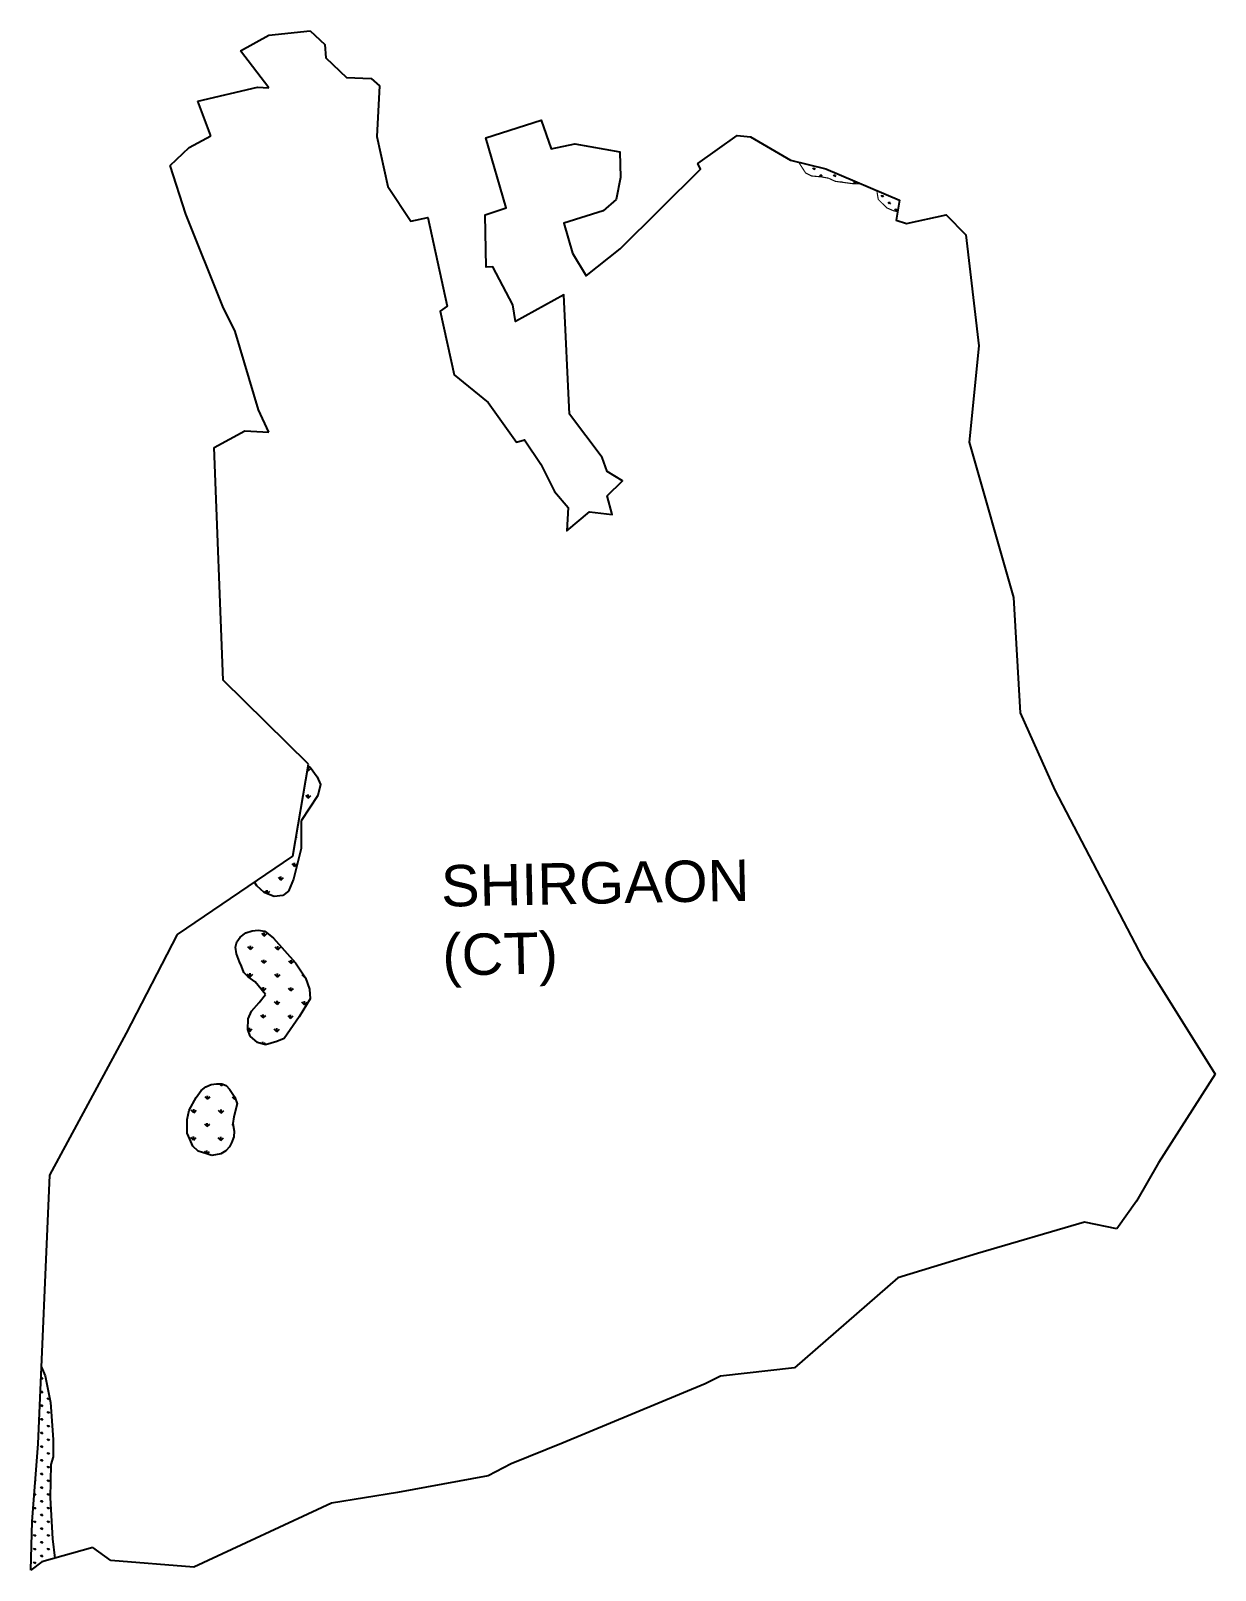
# Model space of a CAD drawing. Header units: metres. Extents: x 259555 to 262666, y 2177299 to 2181346.
import ezdxf

# ---------------------------------------------------------------- set-up
doc = ezdxf.new("R2010")
doc.units = ezdxf.units.M
for name, color, linetype in [('MANGROOVES', 112, 'Continuous'), ('village', 3, 'Continuous'), ('VILLAGE NAME', 250, 'Continuous')]:
    doc.layers.add(name, color=color, linetype=linetype)
doc.styles.get("Standard").update_dxf_attribs({"font": 'simplex.shx'})

msp = doc.modelspace()

# ---------------------------------------------------------------- hatches: boundary and pattern name
at = {"layer": 'MANGROOVES'}
h = msp.add_hatch(dxfattribs=at)
h.set_pattern_fill('GRASS', color=256)
h.paths.add_polyline_path([(261643.2, 2180982.7), (261573.8, 2180999.7), (261574, 2180997), (261590.5, 2180971.8), (261605.7, 2180964.1), (261632.1, 2180961.5), (261650.1, 2180958.3), (261668.5, 2180949.9), (261714.7, 2180943.7), (261735.4, 2180943.4)])
h.paths.add_polyline_path([(261836.7, 2180900.2), (261777.8, 2180925.3), (261778.2, 2180920.8), (261781.2, 2180902.3), (261803.7, 2180880.1), (261821.1, 2180872.6), (261831.9, 2180870.1)])

# ---------------------------------------------------------------- linework, layer by layer
at = {"color": 3, "flags": 128}
msp.add_lwpolyline([(260180.3, 2181333.8), (260289, 2181345.6)], dxfattribs=at)
at = {"layer": 'MANGROOVES', "linetype": 'Continuous'}
for p, q in [((260283.7, 2179400.4), (260281.4, 2179402.8)), ((260283.7, 2179400.4), (260283.7, 2179409.9)), ((260283.7, 2179400.4), (260290.5, 2179407.1)), ((260283.7, 2179328.6), (260277, 2179335.3)), ((260283.7, 2179328.6), (260283.7, 2179338.1)), ((260283.7, 2179328.6), (260290.5, 2179335.3)), ((260251.4, 2179224.3), (260254.6, 2179227.5)), ((260247.8, 2179149), (260247.8, 2179158.5)), ((260211.9, 2179113), (260205.2, 2179119.8)), ((260211.9, 2179113), (260211.9, 2179122.6)), ((260211.9, 2179113), (260218.6, 2179119.8)), ((260247.8, 2179149), (260241.1, 2179155.7)), ((260247.8, 2179149), (260254.6, 2179155.7)), ((260175.9, 2179077.2), (260169.2, 2179083.8)), ((260176, 2179077.2), (260176, 2179086.6)), ((260176, 2179077.1), (260182.7, 2179083.8)), ((260168, 2178966.4), (260161.4, 2178973.2)), ((260168, 2178966.4), (260168.1, 2178975.9)), ((260168, 2178966.4), (260174.8, 2178973.1)), ((260131.6, 2178930.9), (260125, 2178937.8)), ((260131.6, 2178930.9), (260131.8, 2178940.5)), ((260131.6, 2178930.9), (260138.5, 2178937.6)), ((260203.5, 2178930.1), (260196.8, 2178936.9)), ((260203.5, 2178930.1), (260203.6, 2178939.6)), ((260203.5, 2178930.1), (260210.3, 2178936.7)), ((260101.7, 2178901.7), (260102.1, 2178902.1)), ((260167.1, 2178894.6), (260160.5, 2178901.4)), ((260167.1, 2178894.6), (260167.2, 2178904.1)), ((260167.1, 2178894.6), (260173.9, 2178901.2)), ((260239, 2178893.7), (260232.3, 2178900.5)), ((260239, 2178893.7), (260239.1, 2178903.2)), ((260239, 2178893.7), (260245.8, 2178900.4)), ((260130.8, 2178859.1), (260124.1, 2178865.9)), ((260130.8, 2178859.1), (260130.9, 2178868.6)), ((260130.8, 2178859.1), (260137.6, 2178865.8)), ((260202.6, 2178858.2), (260196, 2178865)), ((260202.6, 2178858.2), (260202.7, 2178867.7)), ((260202.6, 2178858.2), (260209.4, 2178864.9)), ((260274.4, 2178857.3), (260267.8, 2178864.2)), ((260274.4, 2178857.3), (260274.5, 2178859.4)), ((260274.4, 2178857.3), (260275.3, 2178858.2)), ((260166.2, 2178822.7), (260159.6, 2178829.6)), ((260166.2, 2178822.7), (260166.4, 2178832.3)), ((260166.2, 2178822.7), (260173.1, 2178829.4)), ((260201.7, 2178786.4), (260195.1, 2178793.2)), ((260201.7, 2178786.4), (260201.8, 2178795.9)), ((260201.7, 2178786.4), (260208.5, 2178793)), ((260238.1, 2178821.9), (260231.4, 2178828.7)), ((260238.1, 2178821.9), (260238.2, 2178831.4)), ((260238.1, 2178821.9), (260244.9, 2178828.5)), ((260273.6, 2178785.5), (260273.7, 2178795)), ((260165.4, 2178750.9), (260158.7, 2178757.7)), ((260165.4, 2178750.9), (260165.5, 2178760.4)), ((260165.4, 2178750.9), (260172.2, 2178757.6)), ((260237.2, 2178750), (260230.6, 2178756.8)), ((260237.2, 2178750), (260237.3, 2178759.5)), ((260237.2, 2178750), (260244, 2178756.7)), ((260273.6, 2178785.5), (260266.9, 2178792.3)), ((260273.6, 2178785.5), (260280.4, 2178792.2)), ((260129, 2178715.4), (260125.1, 2178719.4)), ((260129, 2178715.4), (260129.1, 2178725)), ((260129, 2178715.4), (260135.8, 2178722.1)), ((260200.8, 2178714.5), (260194.2, 2178721.4)), ((260200.8, 2178714.5), (260201, 2178724.1)), ((260200.8, 2178714.5), (260207.7, 2178721.2)), ((260160, 2178683.7), (260157.8, 2178685.9)), ((260164.5, 2178682.5), (260164.6, 2178688.6)), ((260167.3, 2178681.8), (260171.3, 2178685.7)), ((260055.4, 2178572.6), (260050.1, 2178578)), ((260055.4, 2178572.6), (260055.5, 2178578)), ((260055.4, 2178572.6), (260059.7, 2178576.8)), ((259982.7, 2178501.7), (259982.8, 2178511.2)), ((260019.1, 2178537.2), (260012.4, 2178544)), ((260019.1, 2178537.2), (260019.2, 2178546.7)), ((260019.1, 2178537.2), (260025.9, 2178543.8)), ((260054.5, 2178500.8), (260054.7, 2178510.3)), ((260090.9, 2178536.3), (260084.2, 2178543.1)), ((260090.9, 2178536.3), (260091, 2178543.1)), ((260090.9, 2178536.3), (260092.7, 2178538)), ((259982.7, 2178501.7), (259976, 2178508.5)), ((259982.7, 2178501.7), (259989.5, 2178508.3)), ((260018.2, 2178465.3), (260011.5, 2178472.1)), ((260018.2, 2178465.3), (260018.3, 2178474.8)), ((260018.2, 2178465.3), (260025, 2178472)), ((260054.5, 2178500.8), (260047.9, 2178507.6)), ((260054.5, 2178500.8), (260061.4, 2178507.4)), ((260086.2, 2178468.3), (260083.4, 2178471.3)), ((259981.8, 2178429.8), (259975.2, 2178436.7)), ((259981.8, 2178429.8), (259981.9, 2178439.4)), ((259981.8, 2178429.8), (259988.6, 2178436.5)), ((260053.7, 2178429), (260047, 2178435.8)), ((260053.7, 2178429), (260053.8, 2178438.5)), ((260053.7, 2178429), (260060.5, 2178435.6)), ((260016.3, 2178394.5), (260010.6, 2178400.3)), ((260017.3, 2178394.2), (260017.4, 2178403)), ((260017.8, 2178394), (260024.1, 2178400.1)), ((259583.3, 2177801.9), (259581.4, 2177803.8)), ((259583.3, 2177801.9), (259583.3, 2177806.7)), ((259583.3, 2177801.9), (259586.7, 2177805.3)), ((259583.3, 2177766), (259579.9, 2177769.4)), ((259583.3, 2177766), (259583.3, 2177770.8)), ((259583.3, 2177766), (259586.7, 2177769.4)), ((259601.2, 2177748), (259597.9, 2177751.4)), ((259601.2, 2177748), (259601.2, 2177752.8)), ((259601.2, 2177748), (259604.2, 2177751)), ((259583.3, 2177730.1), (259579.9, 2177733.4)), ((259583.3, 2177730.1), (259583.3, 2177734.8)), ((259583.3, 2177730.1), (259586.7, 2177733.4)), ((259601.2, 2177712.1), (259597.9, 2177715.5)), ((259601.2, 2177712.1), (259601.2, 2177716.9)), ((259601.2, 2177712.1), (259604.6, 2177715.5)), ((259583.3, 2177694.1), (259579.9, 2177697.5)), ((259583.3, 2177658.2), (259579.9, 2177661.6)), ((259583.3, 2177694.1), (259583.3, 2177698.9)), ((259583.3, 2177694.1), (259586.7, 2177697.5)), ((259583.3, 2177658.2), (259583.3, 2177663)), ((259583.3, 2177658.2), (259586.7, 2177661.6)), ((259601.2, 2177676.2), (259597.9, 2177679.6)), ((259601.2, 2177676.2), (259601.2, 2177681)), ((259601.2, 2177676.2), (259604.6, 2177679.6)), ((259583.3, 2177622.3), (259579.9, 2177625.7)), ((259583.3, 2177622.3), (259583.3, 2177627.1)), ((259583.3, 2177622.3), (259586.7, 2177625.7)), ((259601.2, 2177640.3), (259597.9, 2177643.6)), ((259601.2, 2177640.3), (259601.2, 2177645)), ((259601.2, 2177640.3), (259604.6, 2177643.6)), ((259583.3, 2177586.4), (259579.9, 2177589.8)), ((259583.3, 2177586.4), (259583.3, 2177591.1)), ((259583.3, 2177586.4), (259586.7, 2177589.8)), ((259601.2, 2177604.3), (259597.9, 2177607.7)), ((259601.2, 2177604.3), (259601.2, 2177609.1)), ((259601.2, 2177604.3), (259604.6, 2177607.7)), ((259583.3, 2177550.5), (259579.9, 2177553.8)), ((259583.3, 2177550.5), (259583.3, 2177555.2)), ((259583.3, 2177550.5), (259586.7, 2177553.8)), ((259601.2, 2177568.4), (259597.9, 2177571.8)), ((259601.2, 2177568.4), (259601.2, 2177573.2)), ((259601.2, 2177568.4), (259604.6, 2177571.8)), ((259565.3, 2177496.6), (259563.4, 2177498.5)), ((259565.3, 2177496.6), (259565.3, 2177501.3)), ((259565.3, 2177496.6), (259568.7, 2177500)), ((259566.1, 2177533.3), (259568.7, 2177535.9)), ((259583.3, 2177514.5), (259579.9, 2177517.9)), ((259583.3, 2177514.5), (259583.3, 2177519.3)), ((259583.3, 2177514.5), (259586.7, 2177517.9)), ((259601.2, 2177532.5), (259597.9, 2177535.9)), ((259601.2, 2177496.6), (259597.9, 2177500)), ((259601.2, 2177532.5), (259601.2, 2177537.3)), ((259601.2, 2177532.5), (259604.6, 2177535.9)), ((259601.2, 2177496.6), (259601.2, 2177501.3)), ((259601.2, 2177496.6), (259604.6, 2177500)), ((259565.3, 2177460.7), (259562, 2177464)), ((259565.3, 2177460.7), (259565.3, 2177465.4)), ((259565.3, 2177460.7), (259568.7, 2177464)), ((259583.3, 2177478.6), (259579.9, 2177482)), ((259583.3, 2177478.6), (259583.3, 2177483.4)), ((259583.3, 2177478.6), (259586.7, 2177482)), ((259601.2, 2177460.7), (259597.9, 2177464)), ((259601.2, 2177460.7), (259601.2, 2177465.4)), ((259601.2, 2177460.7), (259604.6, 2177464)), ((259565.3, 2177424.7), (259562, 2177428.1)), ((259565.3, 2177424.7), (259565.3, 2177429.5)), ((259565.3, 2177424.7), (259568.7, 2177428.1)), ((259583.3, 2177442.7), (259579.9, 2177446.1)), ((259583.3, 2177442.7), (259583.3, 2177447.5)), ((259583.3, 2177442.7), (259586.7, 2177446.1)), ((259601.2, 2177424.7), (259597.9, 2177428.1)), ((259601.2, 2177424.7), (259601.2, 2177429.5)), ((259601.2, 2177424.7), (259604.6, 2177428.1)), ((259565.3, 2177388.8), (259562, 2177392.2)), ((259565.3, 2177388.8), (259565.3, 2177393.6)), ((259565.3, 2177388.8), (259568.7, 2177392.2)), ((259583.3, 2177406.8), (259579.9, 2177410.1)), ((259583.3, 2177406.8), (259583.3, 2177411.5)), ((259583.3, 2177406.8), (259586.7, 2177410.1)), ((259601.2, 2177388.8), (259597.9, 2177392.2)), ((259601.2, 2177388.8), (259601.2, 2177393.6)), ((259601.2, 2177388.8), (259604.6, 2177392.2)), ((259565.3, 2177352.9), (259562, 2177356.3)), ((259565.3, 2177352.9), (259565.3, 2177357.7)), ((259565.3, 2177352.9), (259568.7, 2177356.3)), ((259583.3, 2177370.9), (259579.9, 2177374.2)), ((259583.3, 2177334.9), (259579.9, 2177338.3)), ((259583.3, 2177370.9), (259583.3, 2177375.6)), ((259583.3, 2177370.9), (259586.7, 2177374.2)), ((259583.3, 2177334.9), (259583.3, 2177339.7)), ((259583.3, 2177334.9), (259586.7, 2177338.3)), ((259601.2, 2177352.9), (259597.9, 2177356.3)), ((259601.2, 2177352.9), (259601.2, 2177357.7)), ((259601.2, 2177352.9), (259604.6, 2177356.3)), ((259617.1, 2177337), (259615.8, 2177338.3)), ((259565.3, 2177317), (259562, 2177320.3)), ((259565.3, 2177317), (259565.3, 2177321.7)), ((259565.3, 2177317), (259568.7, 2177320.3))]:
    msp.add_line(p, q, dxfattribs=at)
at = {"layer": 'MANGROOVES'}
for p, q in [((260283.1, 2179412.7), (260288.7, 2179409.9)), ((260288.7, 2179409.9), (260306.9, 2179385)), ((260306.9, 2179385), (260315.7, 2179364.2)), ((260315.7, 2179364.2), (260308.5, 2179335.3)), ((260308.5, 2179335.3), (260265.2, 2179268.9)), ((260265.2, 2179268.9), (260264.7, 2179196.8)), ((260264.7, 2179196.8), (260244.8, 2179115.6)), ((260148.5, 2179097.9), (260142.5, 2179107.6)), ((260167.5, 2179080.6), (260148.5, 2179097.9)), ((260183, 2179074.3), (260167.5, 2179080.6)), ((260232.1, 2179084.2), (260216.7, 2179072.8)), ((260244.8, 2179115.6), (260232.1, 2179084.2)), ((260194.1, 2179070.3), (260183, 2179074.3)), ((260216.7, 2179072.8), (260194.1, 2179070.3)), ((260096.3, 2178950.9), (260104.5, 2178963.7)), ((260104.5, 2178963.7), (260119.8, 2178974.6)), ((260119.8, 2178974.6), (260136.5, 2178980.2)), ((260136.5, 2178980.2), (260152, 2178981.5)), ((260152, 2178981.5), (260169.2, 2178979.4)), ((260169.2, 2178979.4), (260192.6, 2178960.8)), ((260192.6, 2178960.8), (260250.5, 2178895.6)), ((260092.1, 2178936.9), (260096.3, 2178950.9)), ((260094.8, 2178919.9), (260092.1, 2178936.9)), ((260103, 2178898.1), (260094.8, 2178919.9)), ((260108.4, 2178887), (260103, 2178898.1)), ((260114.5, 2178870.7), (260108.4, 2178887)), ((260250.5, 2178895.6), (260276.2, 2178856.8)), ((260126.1, 2178858.8), (260114.5, 2178870.7)), ((260144.4, 2178845.6), (260126.1, 2178858.8)), ((260170.9, 2178812.7), (260144.4, 2178845.6)), ((260276.2, 2178856.8), (260286.9, 2178826.8)), ((260154.4, 2178791.9), (260170.9, 2178812.7)), ((260288.2, 2178800.9), (260259.5, 2178753.8)), ((260286.9, 2178826.8), (260288.2, 2178800.9)), ((260125.9, 2178748.7), (260134.6, 2178769.2)), ((260134.6, 2178769.2), (260154.4, 2178791.9)), ((260259.5, 2178753.8), (260220, 2178697)), ((260124.8, 2178720.3), (260125.9, 2178748.7)), ((260130.9, 2178702.9), (260124.8, 2178720.3)), ((260150.6, 2178686.1), (260130.9, 2178702.9)), ((260171.5, 2178680.7), (260150.6, 2178686.1)), ((260201.3, 2178689.4), (260171.5, 2178680.7)), ((260220, 2178697), (260201.3, 2178689.4)), ((259989.5, 2178542.1), (260002.3, 2178560.1)), ((260002.3, 2178560.1), (260014.3, 2178570.3)), ((260014.3, 2178570.3), (260028.1, 2178576.5)), ((260028.1, 2178576.5), (260042.5, 2178578.1)), ((260042.5, 2178578.1), (260056.6, 2178578)), ((260056.6, 2178578), (260068, 2178573.7)), ((260068, 2178573.7), (260076.8, 2178564)), ((260076.8, 2178564), (260091, 2178543.1)), ((259970.5, 2178508.9), (259989.5, 2178542.1)), ((260096.7, 2178525.6), (260088.1, 2178491.5)), ((260091, 2178543.1), (260096.7, 2178525.6)), ((259965.5, 2178465.2), (259965.8, 2178484.5)), ((259965.8, 2178484.5), (259970.5, 2178508.9)), ((260088.1, 2178491.5), (260085.3, 2178473.4)), ((260085.3, 2178473.4), (260088.8, 2178453.4)), ((259965.4, 2178448.6), (259965.5, 2178465.2)), ((259972.2, 2178432.6), (259965.4, 2178448.6)), ((259980.1, 2178414), (259972.2, 2178432.6)), ((260087.9, 2178438.6), (260082.1, 2178423.1)), ((260088.8, 2178453.4), (260087.9, 2178438.6)), ((259994.8, 2178401.2), (259980.1, 2178414)), ((260017.3, 2178394.2), (259994.8, 2178401.2)), ((260030.2, 2178389.7), (260017.3, 2178394.2)), ((260054, 2178393.5), (260030.2, 2178389.7)), ((260066.7, 2178401.4), (260054, 2178393.5)), ((260076.4, 2178412.1), (260066.7, 2178401.4)), ((260082.1, 2178423.1), (260076.4, 2178412.1)), ((259582.2, 2177835.3), (259592.6, 2177810.1)), ((259592.6, 2177810.1), (259606.4, 2177739.9)), ((259606.4, 2177739.9), (259613.1, 2177642.9)), ((259613.1, 2177642.9), (259613.8, 2177597.1)), ((259613.8, 2177597.1), (259607.4, 2177577.1)), ((259607.4, 2177577.1), (259605.2, 2177490)), ((259605.2, 2177490), (259611.8, 2177381.9)), ((259611.8, 2177381.9), (259617.8, 2177331.1))]:
    msp.add_line(p, q, dxfattribs=at)
at = {"layer": 'MANGROOVES', "const_width": 2.97, "flags": 128}
for points in [[(261573.8, 2180999.7), (261574, 2180997), (261590.5, 2180971.8), (261605.7, 2180964.1), (261632.1, 2180961.5), (261650.1, 2180958.3), (261668.5, 2180949.9), (261714.7, 2180943.7), (261735.4, 2180943.4)], [(261777.8, 2180925.3), (261778.2, 2180920.8), (261781.2, 2180902.3), (261803.7, 2180880.1), (261821.1, 2180872.6), (261831.9, 2180870.1)]]:
    msp.add_lwpolyline(points, dxfattribs=at)
at = {"layer": 'village', "color": 3}
for p, q in [((260105.2, 2181293.3), (260180.3, 2181333.8)), ((260180.2, 2181195.6), (260105.2, 2181293.3)), ((259993.8, 2181160.3), (260150.5, 2181197.8)), ((260150.5, 2181197.8), (260180.2, 2181195.6)), ((260027.4, 2181069.4), (259993.8, 2181160.3)), ((259970.5, 2181038.5), (260027.4, 2181069.4)), ((259920.5, 2180991.2), (259970.5, 2181038.5)), ((259961.6, 2180863.6), (259920.5, 2180991.2)), ((260059.5, 2180621.3), (259961.6, 2180863.6)), ((260091.2, 2180554.9), (260059.5, 2180621.3)), ((260153.1, 2180349), (260091.2, 2180554.9)), ((260179.8, 2180290.9), (260153.1, 2180349)), ((260036.4, 2180250.4), (260116.6, 2180294.5)), ((260116.6, 2180294.5), (260179.8, 2180290.9)), ((260059.9, 2179638.6), (260036.4, 2180250.4)), ((260283.9, 2179417.7), (260059.9, 2179638.6)), ((260243.2, 2179176), (260283.9, 2179417.7)), ((259939.9, 2178970.2), (260243.2, 2179176)), ((259806.1, 2178711), (259939.9, 2178970.2)), ((259604.8, 2178337.8), (259806.1, 2178711)), ((262666.5, 2178602.9), (262517.5, 2178370.1)), ((262517.5, 2178370.1), (262459.7, 2178269.6)), ((259573.9, 2177631.5), (259604.8, 2178337.8)), ((262459.7, 2178269.6), (262407.9, 2178196.4)), ((262323.2, 2178214.3), (262041.6, 2178132)), ((262407.9, 2178196.4), (262323.2, 2178214.3)), ((262041.6, 2178132), (261833, 2178067.9)), ((261833, 2178067.9), (261561.5, 2177831.7)), ((261561.5, 2177831.7), (261366.5, 2177809.4)), ((261326.7, 2177789.3), (260953.1, 2177634)), ((261366.5, 2177809.4), (261326.7, 2177789.3)), ((259557.8, 2177427.5), (259573.9, 2177631.5)), ((260953.1, 2177634), (260816.5, 2177578.7)), ((260756.5, 2177547.9), (260518.1, 2177503.6)), ((260816.5, 2177578.7), (260756.5, 2177547.9)), ((260518.1, 2177503.6), (260345.1, 2177475.5)), ((260345.1, 2177475.5), (259983.2, 2177307.4)), ((259554.6, 2177299.5), (259557.8, 2177427.5)), ((259718, 2177359), (259583.9, 2177321.6)), ((259764.6, 2177325), (259718, 2177359)), ((259583.9, 2177321.6), (259554.6, 2177299.5)), ((259983.2, 2177307.4), (259764.6, 2177325))]:
    msp.add_line(p, q, dxfattribs=at)
msp.add_polyline3d([(260289, 2181345.6, 0), (260327.5, 2181309.2, 0), (260329.6, 2181274.3, 0), (260383.9, 2181223.1, 0), (260449.1, 2181220.2, 0), (260471.1, 2181200.6, 0), (260463.8, 2181067.6, 0), (260493, 2180936.2, 0), (260553, 2180844.9, 0), (260598.1, 2180854.6, 0), (260648.6, 2180622, 0), (260630.1, 2180608.5, 0), (260666.7, 2180441.4, 0), (260755.9, 2180368.3, 0), (260830.9, 2180264.5, 0), (260851.9, 2180270.7, 0), (260894.9, 2180206.9, 0), (260930.6, 2180134.9, 0), (260966.3, 2180092.9, 0), (260962.9, 2180031.5, 0), (261022.1, 2180080.9, 0), (261081.8, 2180074.1, 0), (261068.8, 2180123, 0), (261109.2, 2180162.3, 0), (261069.1, 2180187.4, 0), (261055.9, 2180224.3, 0), (260970.2, 2180337.8, 0), (260955, 2180651.3, 0), (260828.1, 2180581.7, 0), (260820.7, 2180625.4, 0), (260768.9, 2180725.1, 0), (260750.8, 2180724.1, 0), (260748.4, 2180861.7, 0), (260803.9, 2180880.5, 0), (260750.5, 2181064.5, 0), (260895.4, 2181110.8, 0), (260921.7, 2181035.2, 0), (260983.8, 2181048.7, 0), (261102.3, 2181027.8, 0), (261104.2, 2180960.3, 0), (261092.5, 2180902, 0), (261058.5, 2180872.7, 0), (260955.2, 2180840.1, 0), (260977.9, 2180760.8, 0), (261013.7, 2180701.4, 0), (261102.8, 2180772.1, 0), (261314.3, 2180981.5, 0), (261307.4, 2180996.5, 0), (261410.9, 2181070, 0), (261445.6, 2181066.7, 0), (261551, 2181005.2, 0), (261643.2, 2180982.7, 0), (261836.7, 2180900.2, 0), (261828.3, 2180847.7, 0), (261855.4, 2180838.7, 0), (261959.4, 2180862, 0), (262011.3, 2180809.1, 0), (262045.4, 2180517.2, 0), (262019.7, 2180264.1, 0), (262136.6, 2179856.2, 0), (262154.2, 2179553, 0), (262245.3, 2179349.3, 0), (262475.3, 2178909, 0), (262666.5, 2178602.9, 0)], dxfattribs=at)

# ---------------------------------------------------------------- texts
at = {"layer": 'VILLAGE NAME', "insert": (260631.3, 2179152.2), "char_height": 108.748, "attachment_point": 1, "rotation": 1.1028}
msp.add_mtext_dynamic_manual_height_columns('{\\fArial|b0|i0|c0|p34;SHIRGAON (CT)}', width=726.929, gutter_width=543.7, heights=[0], dxfattribs=at)

doc.saveas('drawing.dxf')
